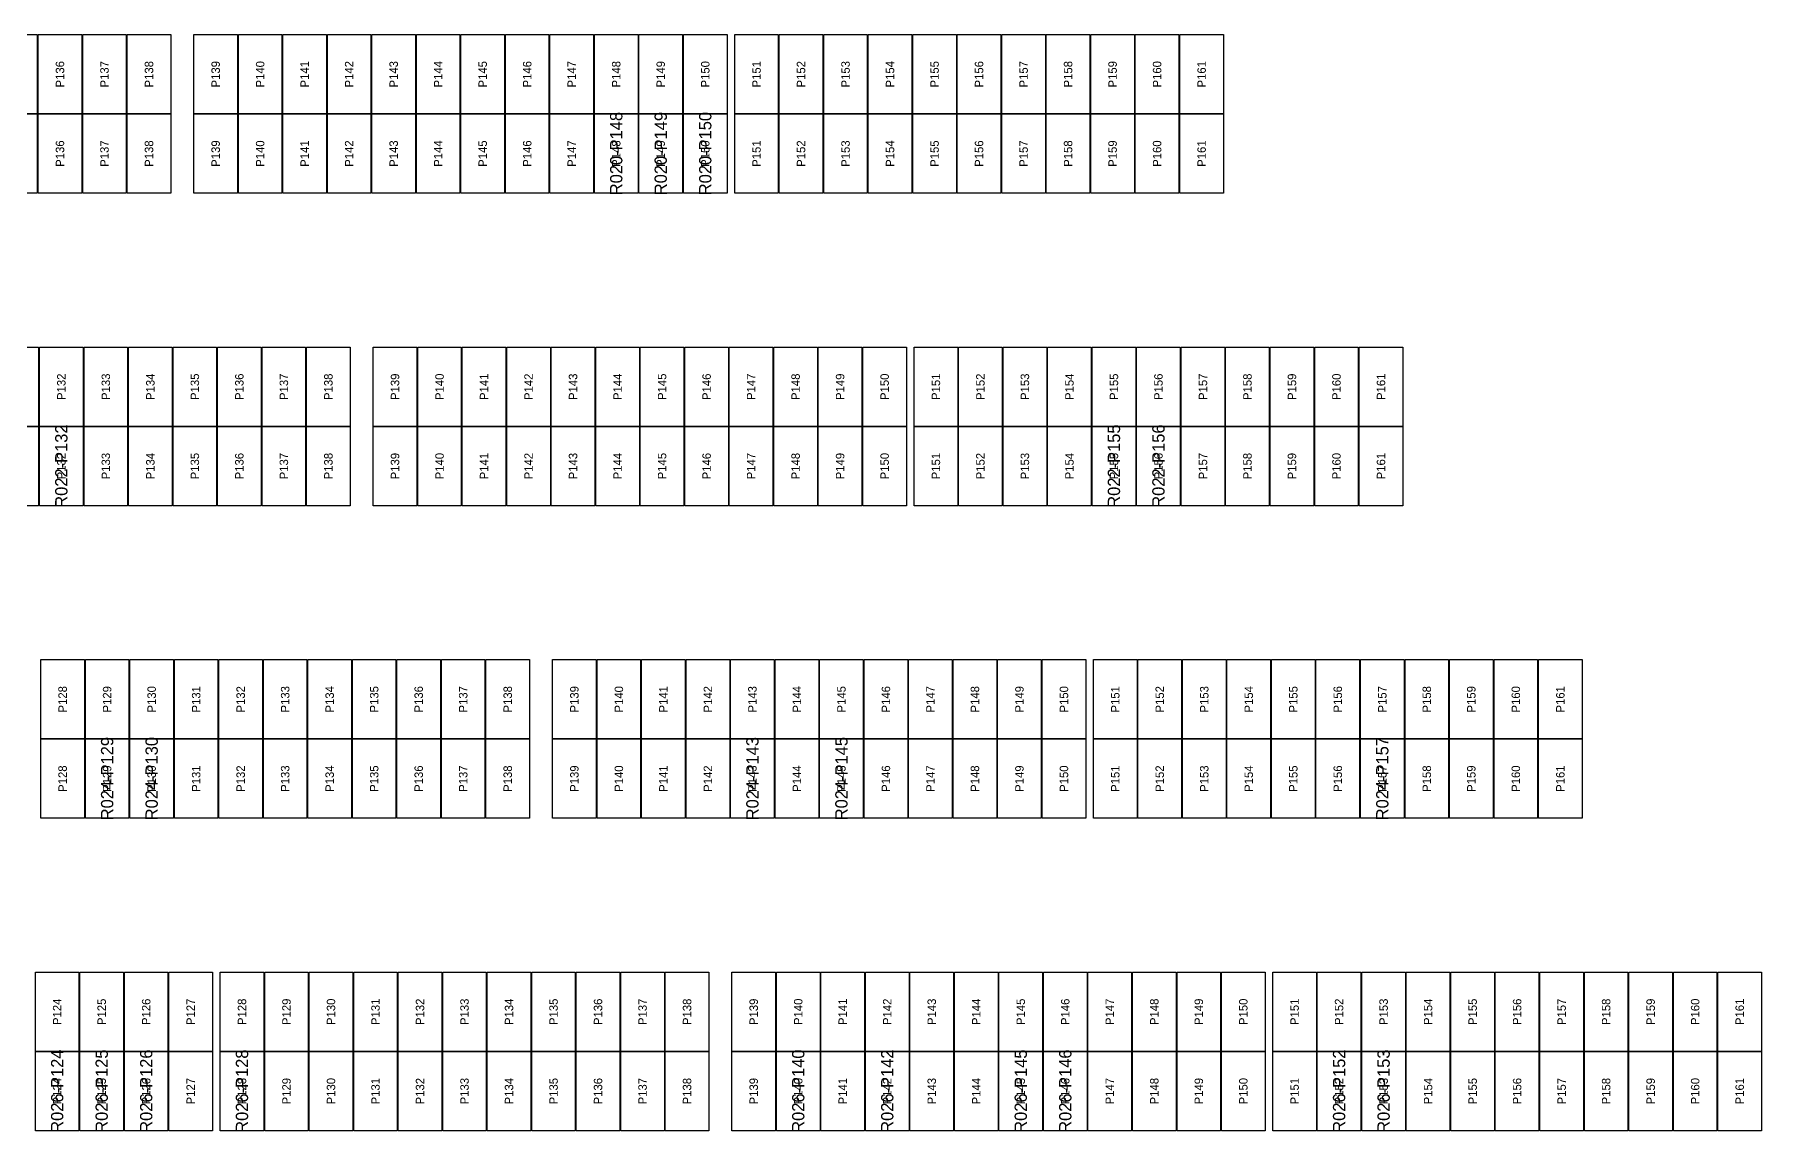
# Model space of a CAD drawing. Extents: x 296295 to 296770, y 651564 to 652121.
# Drawn here: x 296509.35 to 296554.28, y 652019.16 to 652047.68 of the extents above; entities that cross this region are included whole.
import ezdxf
from ezdxf.enums import TextEntityAlignment as Align

# ---------------------------------------------------------------- set-up
doc = ezdxf.new("R2010")
doc.units = 0

msp = doc.modelspace()

# ---------------------------------------------------------------- linework, layer by layer
at = {"layer": 'DEFECTIVE_PANELS'}
for points in [[(296523.914, 652045.614), (296525.048, 652045.614), (296525.048, 652043.551), (296523.914, 652043.551)], [(296525.072, 652045.614), (296526.206, 652045.614), (296526.206, 652043.551), (296525.072, 652043.551)], [(296526.23, 652045.614), (296527.364, 652045.614), (296527.364, 652043.551), (296526.23, 652043.551)], [(296509.477, 652037.488), (296510.611, 652037.488), (296510.611, 652035.425), (296509.477, 652035.425)], [(296536.863, 652037.488), (296537.997, 652037.488), (296537.997, 652035.425), (296536.863, 652035.425)], [(296538.021, 652037.488), (296539.155, 652037.488), (296539.155, 652035.425), (296538.021, 652035.425)], [(296510.669, 652029.362), (296511.803, 652029.362), (296511.803, 652027.299), (296510.669, 652027.299)], [(296511.827, 652029.362), (296512.961, 652029.362), (296512.961, 652027.299), (296511.827, 652027.299)], [(296527.457, 652029.362), (296528.591, 652029.362), (296528.591, 652027.299), (296527.457, 652027.299)], [(296529.773, 652029.362), (296530.907, 652029.362), (296530.907, 652027.299), (296529.773, 652027.299)], [(296543.845, 652029.362), (296544.979, 652029.362), (296544.979, 652027.299), (296543.845, 652027.299)], [(296509.369, 652021.236), (296510.503, 652021.236), (296510.503, 652019.173), (296509.369, 652019.173)], [(296510.527, 652021.236), (296511.661, 652021.236), (296511.661, 652019.173), (296510.527, 652019.173)], [(296511.685, 652021.236), (296512.819, 652021.236), (296512.819, 652019.173), (296511.685, 652019.173)], [(296514.177, 652021.236), (296515.311, 652021.236), (296515.311, 652019.173), (296514.177, 652019.173)], [(296528.649, 652021.236), (296529.783, 652021.236), (296529.783, 652019.173), (296528.649, 652019.173)], [(296530.965, 652021.236), (296532.099, 652021.236), (296532.099, 652019.173), (296530.965, 652019.173)], [(296534.439, 652021.236), (296535.573, 652021.236), (296535.573, 652019.173), (296534.439, 652019.173)], [(296535.597, 652021.236), (296536.731, 652021.236), (296536.731, 652019.173), (296535.597, 652019.173)], [(296542.721, 652021.236), (296543.855, 652021.236), (296543.855, 652019.173), (296542.721, 652019.173)], [(296543.879, 652021.236), (296545.013, 652021.236), (296545.013, 652019.173), (296543.879, 652019.173)]]:
    msp.add_lwpolyline(points, close=True, dxfattribs=at)
at = {"layer": 'PANELS_MASTER'}
for points in [[(296508.284, 652047.677), (296509.418, 652047.677), (296509.418, 652045.614), (296508.284, 652045.614)], [(296509.442, 652047.677), (296510.576, 652047.677), (296510.576, 652045.614), (296509.442, 652045.614)], [(296510.6, 652047.677), (296511.734, 652047.677), (296511.734, 652045.614), (296510.6, 652045.614)], [(296511.758, 652047.677), (296512.892, 652047.677), (296512.892, 652045.614), (296511.758, 652045.614)], [(296513.492, 652047.677), (296514.626, 652047.677), (296514.626, 652045.614), (296513.492, 652045.614)], [(296514.65, 652047.677), (296515.784, 652047.677), (296515.784, 652045.614), (296514.65, 652045.614)], [(296515.808, 652047.677), (296516.942, 652047.677), (296516.942, 652045.614), (296515.808, 652045.614)], [(296516.966, 652047.677), (296518.1, 652047.677), (296518.1, 652045.614), (296516.966, 652045.614)], [(296518.124, 652047.677), (296519.258, 652047.677), (296519.258, 652045.614), (296518.124, 652045.614)], [(296519.282, 652047.677), (296520.416, 652047.677), (296520.416, 652045.614), (296519.282, 652045.614)], [(296520.44, 652047.677), (296521.574, 652047.677), (296521.574, 652045.614), (296520.44, 652045.614)], [(296521.598, 652047.677), (296522.732, 652047.677), (296522.732, 652045.614), (296521.598, 652045.614)], [(296522.756, 652047.677), (296523.89, 652047.677), (296523.89, 652045.614), (296522.756, 652045.614)], [(296523.914, 652047.677), (296525.048, 652047.677), (296525.048, 652045.614), (296523.914, 652045.614)], [(296525.072, 652047.677), (296526.206, 652047.677), (296526.206, 652045.614), (296525.072, 652045.614)], [(296526.23, 652047.677), (296527.364, 652047.677), (296527.364, 652045.614), (296526.23, 652045.614)], [(296527.564, 652047.677), (296528.698, 652047.677), (296528.698, 652045.614), (296527.564, 652045.614)], [(296528.722, 652047.677), (296529.856, 652047.677), (296529.856, 652045.614), (296528.722, 652045.614)], [(296529.88, 652047.677), (296531.014, 652047.677), (296531.014, 652045.614), (296529.88, 652045.614)], [(296531.038, 652047.677), (296532.172, 652047.677), (296532.172, 652045.614), (296531.038, 652045.614)], [(296532.196, 652047.677), (296533.33, 652047.677), (296533.33, 652045.614), (296532.196, 652045.614)], [(296533.354, 652047.677), (296534.488, 652047.677), (296534.488, 652045.614), (296533.354, 652045.614)], [(296534.512, 652047.677), (296535.646, 652047.677), (296535.646, 652045.614), (296534.512, 652045.614)], [(296535.67, 652047.677), (296536.804, 652047.677), (296536.804, 652045.614), (296535.67, 652045.614)], [(296536.828, 652047.677), (296537.962, 652047.677), (296537.962, 652045.614), (296536.828, 652045.614)], [(296537.986, 652047.677), (296539.12, 652047.677), (296539.12, 652045.614), (296537.986, 652045.614)], [(296539.144, 652047.677), (296540.278, 652047.677), (296540.278, 652045.614), (296539.144, 652045.614)], [(296508.284, 652045.614), (296509.418, 652045.614), (296509.418, 652043.551), (296508.284, 652043.551)], [(296509.442, 652045.614), (296510.576, 652045.614), (296510.576, 652043.551), (296509.442, 652043.551)], [(296510.6, 652045.614), (296511.734, 652045.614), (296511.734, 652043.551), (296510.6, 652043.551)], [(296511.758, 652045.614), (296512.892, 652045.614), (296512.892, 652043.551), (296511.758, 652043.551)], [(296513.492, 652045.614), (296514.626, 652045.614), (296514.626, 652043.551), (296513.492, 652043.551)], [(296514.65, 652045.614), (296515.784, 652045.614), (296515.784, 652043.551), (296514.65, 652043.551)], [(296515.808, 652045.614), (296516.942, 652045.614), (296516.942, 652043.551), (296515.808, 652043.551)], [(296516.966, 652045.614), (296518.1, 652045.614), (296518.1, 652043.551), (296516.966, 652043.551)], [(296518.124, 652045.614), (296519.258, 652045.614), (296519.258, 652043.551), (296518.124, 652043.551)], [(296519.282, 652045.614), (296520.416, 652045.614), (296520.416, 652043.551), (296519.282, 652043.551)], [(296520.44, 652045.614), (296521.574, 652045.614), (296521.574, 652043.551), (296520.44, 652043.551)], [(296521.598, 652045.614), (296522.732, 652045.614), (296522.732, 652043.551), (296521.598, 652043.551)], [(296522.756, 652045.614), (296523.89, 652045.614), (296523.89, 652043.551), (296522.756, 652043.551)], [(296527.564, 652045.614), (296528.698, 652045.614), (296528.698, 652043.551), (296527.564, 652043.551)], [(296528.722, 652045.614), (296529.856, 652045.614), (296529.856, 652043.551), (296528.722, 652043.551)], [(296529.88, 652045.614), (296531.014, 652045.614), (296531.014, 652043.551), (296529.88, 652043.551)], [(296531.038, 652045.614), (296532.172, 652045.614), (296532.172, 652043.551), (296531.038, 652043.551)], [(296532.196, 652045.614), (296533.33, 652045.614), (296533.33, 652043.551), (296532.196, 652043.551)], [(296533.354, 652045.614), (296534.488, 652045.614), (296534.488, 652043.551), (296533.354, 652043.551)], [(296534.512, 652045.614), (296535.646, 652045.614), (296535.646, 652043.551), (296534.512, 652043.551)], [(296535.67, 652045.614), (296536.804, 652045.614), (296536.804, 652043.551), (296535.67, 652043.551)], [(296536.828, 652045.614), (296537.962, 652045.614), (296537.962, 652043.551), (296536.828, 652043.551)], [(296537.986, 652045.614), (296539.12, 652045.614), (296539.12, 652043.551), (296537.986, 652043.551)], [(296539.144, 652045.614), (296540.278, 652045.614), (296540.278, 652043.551), (296539.144, 652043.551)], [(296508.319, 652039.551), (296509.453, 652039.551), (296509.453, 652037.488), (296508.319, 652037.488)], [(296509.477, 652039.551), (296510.611, 652039.551), (296510.611, 652037.488), (296509.477, 652037.488)], [(296510.635, 652039.551), (296511.769, 652039.551), (296511.769, 652037.488), (296510.635, 652037.488)], [(296511.793, 652039.551), (296512.927, 652039.551), (296512.927, 652037.488), (296511.793, 652037.488)], [(296512.951, 652039.551), (296514.085, 652039.551), (296514.085, 652037.488), (296512.951, 652037.488)], [(296514.109, 652039.551), (296515.243, 652039.551), (296515.243, 652037.488), (296514.109, 652037.488)], [(296515.267, 652039.551), (296516.401, 652039.551), (296516.401, 652037.488), (296515.267, 652037.488)], [(296516.425, 652039.551), (296517.559, 652039.551), (296517.559, 652037.488), (296516.425, 652037.488)], [(296518.159, 652039.551), (296519.293, 652039.551), (296519.293, 652037.488), (296518.159, 652037.488)], [(296519.317, 652039.551), (296520.451, 652039.551), (296520.451, 652037.488), (296519.317, 652037.488)], [(296520.475, 652039.551), (296521.609, 652039.551), (296521.609, 652037.488), (296520.475, 652037.488)], [(296521.633, 652039.551), (296522.767, 652039.551), (296522.767, 652037.488), (296521.633, 652037.488)], [(296522.791, 652039.551), (296523.925, 652039.551), (296523.925, 652037.488), (296522.791, 652037.488)], [(296523.949, 652039.551), (296525.083, 652039.551), (296525.083, 652037.488), (296523.949, 652037.488)], [(296525.107, 652039.551), (296526.241, 652039.551), (296526.241, 652037.488), (296525.107, 652037.488)], [(296526.265, 652039.551), (296527.399, 652039.551), (296527.399, 652037.488), (296526.265, 652037.488)], [(296527.423, 652039.551), (296528.557, 652039.551), (296528.557, 652037.488), (296527.423, 652037.488)], [(296528.581, 652039.551), (296529.715, 652039.551), (296529.715, 652037.488), (296528.581, 652037.488)], [(296529.739, 652039.551), (296530.873, 652039.551), (296530.873, 652037.488), (296529.739, 652037.488)], [(296530.897, 652039.551), (296532.031, 652039.551), (296532.031, 652037.488), (296530.897, 652037.488)], [(296532.231, 652039.551), (296533.365, 652039.551), (296533.365, 652037.488), (296532.231, 652037.488)], [(296533.389, 652039.551), (296534.523, 652039.551), (296534.523, 652037.488), (296533.389, 652037.488)], [(296534.547, 652039.551), (296535.681, 652039.551), (296535.681, 652037.488), (296534.547, 652037.488)], [(296535.705, 652039.551), (296536.839, 652039.551), (296536.839, 652037.488), (296535.705, 652037.488)], [(296536.863, 652039.551), (296537.997, 652039.551), (296537.997, 652037.488), (296536.863, 652037.488)], [(296538.021, 652039.551), (296539.155, 652039.551), (296539.155, 652037.488), (296538.021, 652037.488)], [(296539.179, 652039.551), (296540.313, 652039.551), (296540.313, 652037.488), (296539.179, 652037.488)], [(296540.337, 652039.551), (296541.471, 652039.551), (296541.471, 652037.488), (296540.337, 652037.488)], [(296541.495, 652039.551), (296542.629, 652039.551), (296542.629, 652037.488), (296541.495, 652037.488)], [(296542.653, 652039.551), (296543.787, 652039.551), (296543.787, 652037.488), (296542.653, 652037.488)], [(296543.811, 652039.551), (296544.945, 652039.551), (296544.945, 652037.488), (296543.811, 652037.488)], [(296508.319, 652037.488), (296509.453, 652037.488), (296509.453, 652035.425), (296508.319, 652035.425)], [(296510.635, 652037.488), (296511.769, 652037.488), (296511.769, 652035.425), (296510.635, 652035.425)], [(296511.793, 652037.488), (296512.927, 652037.488), (296512.927, 652035.425), (296511.793, 652035.425)], [(296512.951, 652037.488), (296514.085, 652037.488), (296514.085, 652035.425), (296512.951, 652035.425)], [(296514.109, 652037.488), (296515.243, 652037.488), (296515.243, 652035.425), (296514.109, 652035.425)], [(296515.267, 652037.488), (296516.401, 652037.488), (296516.401, 652035.425), (296515.267, 652035.425)], [(296516.425, 652037.488), (296517.559, 652037.488), (296517.559, 652035.425), (296516.425, 652035.425)], [(296518.159, 652037.488), (296519.293, 652037.488), (296519.293, 652035.425), (296518.159, 652035.425)], [(296519.317, 652037.488), (296520.451, 652037.488), (296520.451, 652035.425), (296519.317, 652035.425)], [(296520.475, 652037.488), (296521.609, 652037.488), (296521.609, 652035.425), (296520.475, 652035.425)], [(296521.633, 652037.488), (296522.767, 652037.488), (296522.767, 652035.425), (296521.633, 652035.425)], [(296522.791, 652037.488), (296523.925, 652037.488), (296523.925, 652035.425), (296522.791, 652035.425)], [(296523.949, 652037.488), (296525.083, 652037.488), (296525.083, 652035.425), (296523.949, 652035.425)], [(296525.107, 652037.488), (296526.241, 652037.488), (296526.241, 652035.425), (296525.107, 652035.425)], [(296526.265, 652037.488), (296527.399, 652037.488), (296527.399, 652035.425), (296526.265, 652035.425)], [(296527.423, 652037.488), (296528.557, 652037.488), (296528.557, 652035.425), (296527.423, 652035.425)], [(296528.581, 652037.488), (296529.715, 652037.488), (296529.715, 652035.425), (296528.581, 652035.425)], [(296529.739, 652037.488), (296530.873, 652037.488), (296530.873, 652035.425), (296529.739, 652035.425)], [(296530.897, 652037.488), (296532.031, 652037.488), (296532.031, 652035.425), (296530.897, 652035.425)], [(296532.231, 652037.488), (296533.365, 652037.488), (296533.365, 652035.425), (296532.231, 652035.425)], [(296533.389, 652037.488), (296534.523, 652037.488), (296534.523, 652035.425), (296533.389, 652035.425)], [(296534.547, 652037.488), (296535.681, 652037.488), (296535.681, 652035.425), (296534.547, 652035.425)], [(296535.705, 652037.488), (296536.839, 652037.488), (296536.839, 652035.425), (296535.705, 652035.425)], [(296539.179, 652037.488), (296540.313, 652037.488), (296540.313, 652035.425), (296539.179, 652035.425)], [(296540.337, 652037.488), (296541.471, 652037.488), (296541.471, 652035.425), (296540.337, 652035.425)], [(296541.495, 652037.488), (296542.629, 652037.488), (296542.629, 652035.425), (296541.495, 652035.425)], [(296542.653, 652037.488), (296543.787, 652037.488), (296543.787, 652035.425), (296542.653, 652035.425)], [(296543.811, 652037.488), (296544.945, 652037.488), (296544.945, 652035.425), (296543.811, 652035.425)], [(296509.511, 652031.425), (296510.645, 652031.425), (296510.645, 652029.362), (296509.511, 652029.362)], [(296510.669, 652031.425), (296511.803, 652031.425), (296511.803, 652029.362), (296510.669, 652029.362)], [(296511.827, 652031.425), (296512.961, 652031.425), (296512.961, 652029.362), (296511.827, 652029.362)], [(296512.985, 652031.425), (296514.119, 652031.425), (296514.119, 652029.362), (296512.985, 652029.362)], [(296514.143, 652031.425), (296515.277, 652031.425), (296515.277, 652029.362), (296514.143, 652029.362)], [(296515.301, 652031.425), (296516.435, 652031.425), (296516.435, 652029.362), (296515.301, 652029.362)], [(296516.459, 652031.425), (296517.593, 652031.425), (296517.593, 652029.362), (296516.459, 652029.362)], [(296517.617, 652031.425), (296518.751, 652031.425), (296518.751, 652029.362), (296517.617, 652029.362)], [(296518.775, 652031.425), (296519.909, 652031.425), (296519.909, 652029.362), (296518.775, 652029.362)], [(296519.933, 652031.425), (296521.067, 652031.425), (296521.067, 652029.362), (296519.933, 652029.362)], [(296521.091, 652031.425), (296522.225, 652031.425), (296522.225, 652029.362), (296521.091, 652029.362)], [(296522.825, 652031.425), (296523.959, 652031.425), (296523.959, 652029.362), (296522.825, 652029.362)], [(296523.983, 652031.425), (296525.117, 652031.425), (296525.117, 652029.362), (296523.983, 652029.362)], [(296525.141, 652031.425), (296526.275, 652031.425), (296526.275, 652029.362), (296525.141, 652029.362)], [(296526.299, 652031.425), (296527.433, 652031.425), (296527.433, 652029.362), (296526.299, 652029.362)], [(296527.457, 652031.425), (296528.591, 652031.425), (296528.591, 652029.362), (296527.457, 652029.362)], [(296528.615, 652031.425), (296529.749, 652031.425), (296529.749, 652029.362), (296528.615, 652029.362)], [(296529.773, 652031.425), (296530.907, 652031.425), (296530.907, 652029.362), (296529.773, 652029.362)], [(296530.931, 652031.425), (296532.065, 652031.425), (296532.065, 652029.362), (296530.931, 652029.362)], [(296532.089, 652031.425), (296533.223, 652031.425), (296533.223, 652029.362), (296532.089, 652029.362)], [(296533.247, 652031.425), (296534.381, 652031.425), (296534.381, 652029.362), (296533.247, 652029.362)], [(296534.405, 652031.425), (296535.539, 652031.425), (296535.539, 652029.362), (296534.405, 652029.362)], [(296535.563, 652031.425), (296536.697, 652031.425), (296536.697, 652029.362), (296535.563, 652029.362)], [(296536.897, 652031.425), (296538.031, 652031.425), (296538.031, 652029.362), (296536.897, 652029.362)], [(296538.055, 652031.425), (296539.189, 652031.425), (296539.189, 652029.362), (296538.055, 652029.362)], [(296539.213, 652031.425), (296540.347, 652031.425), (296540.347, 652029.362), (296539.213, 652029.362)], [(296540.371, 652031.425), (296541.505, 652031.425), (296541.505, 652029.362), (296540.371, 652029.362)], [(296541.529, 652031.425), (296542.663, 652031.425), (296542.663, 652029.362), (296541.529, 652029.362)], [(296542.687, 652031.425), (296543.821, 652031.425), (296543.821, 652029.362), (296542.687, 652029.362)], [(296543.845, 652031.425), (296544.979, 652031.425), (296544.979, 652029.362), (296543.845, 652029.362)], [(296545.003, 652031.425), (296546.137, 652031.425), (296546.137, 652029.362), (296545.003, 652029.362)], [(296546.161, 652031.425), (296547.295, 652031.425), (296547.295, 652029.362), (296546.161, 652029.362)], [(296547.319, 652031.425), (296548.453, 652031.425), (296548.453, 652029.362), (296547.319, 652029.362)], [(296548.477, 652031.425), (296549.611, 652031.425), (296549.611, 652029.362), (296548.477, 652029.362)], [(296509.511, 652029.362), (296510.645, 652029.362), (296510.645, 652027.299), (296509.511, 652027.299)], [(296512.985, 652029.362), (296514.119, 652029.362), (296514.119, 652027.299), (296512.985, 652027.299)], [(296514.143, 652029.362), (296515.277, 652029.362), (296515.277, 652027.299), (296514.143, 652027.299)], [(296515.301, 652029.362), (296516.435, 652029.362), (296516.435, 652027.299), (296515.301, 652027.299)], [(296516.459, 652029.362), (296517.593, 652029.362), (296517.593, 652027.299), (296516.459, 652027.299)], [(296517.617, 652029.362), (296518.751, 652029.362), (296518.751, 652027.299), (296517.617, 652027.299)], [(296518.775, 652029.362), (296519.909, 652029.362), (296519.909, 652027.299), (296518.775, 652027.299)], [(296519.933, 652029.362), (296521.067, 652029.362), (296521.067, 652027.299), (296519.933, 652027.299)], [(296521.091, 652029.362), (296522.225, 652029.362), (296522.225, 652027.299), (296521.091, 652027.299)], [(296522.825, 652029.362), (296523.959, 652029.362), (296523.959, 652027.299), (296522.825, 652027.299)], [(296523.983, 652029.362), (296525.117, 652029.362), (296525.117, 652027.299), (296523.983, 652027.299)], [(296525.141, 652029.362), (296526.275, 652029.362), (296526.275, 652027.299), (296525.141, 652027.299)], [(296526.299, 652029.362), (296527.433, 652029.362), (296527.433, 652027.299), (296526.299, 652027.299)], [(296528.615, 652029.362), (296529.749, 652029.362), (296529.749, 652027.299), (296528.615, 652027.299)], [(296530.931, 652029.362), (296532.065, 652029.362), (296532.065, 652027.299), (296530.931, 652027.299)], [(296532.089, 652029.362), (296533.223, 652029.362), (296533.223, 652027.299), (296532.089, 652027.299)], [(296533.247, 652029.362), (296534.381, 652029.362), (296534.381, 652027.299), (296533.247, 652027.299)], [(296534.405, 652029.362), (296535.539, 652029.362), (296535.539, 652027.299), (296534.405, 652027.299)], [(296535.563, 652029.362), (296536.697, 652029.362), (296536.697, 652027.299), (296535.563, 652027.299)], [(296536.897, 652029.362), (296538.031, 652029.362), (296538.031, 652027.299), (296536.897, 652027.299)], [(296538.055, 652029.362), (296539.189, 652029.362), (296539.189, 652027.299), (296538.055, 652027.299)], [(296539.213, 652029.362), (296540.347, 652029.362), (296540.347, 652027.299), (296539.213, 652027.299)], [(296540.371, 652029.362), (296541.505, 652029.362), (296541.505, 652027.299), (296540.371, 652027.299)], [(296541.529, 652029.362), (296542.663, 652029.362), (296542.663, 652027.299), (296541.529, 652027.299)], [(296542.687, 652029.362), (296543.821, 652029.362), (296543.821, 652027.299), (296542.687, 652027.299)], [(296545.003, 652029.362), (296546.137, 652029.362), (296546.137, 652027.299), (296545.003, 652027.299)], [(296546.161, 652029.362), (296547.295, 652029.362), (296547.295, 652027.299), (296546.161, 652027.299)], [(296547.319, 652029.362), (296548.453, 652029.362), (296548.453, 652027.299), (296547.319, 652027.299)], [(296548.477, 652029.362), (296549.611, 652029.362), (296549.611, 652027.299), (296548.477, 652027.299)], [(296509.369, 652023.299), (296510.503, 652023.299), (296510.503, 652021.236), (296509.369, 652021.236)], [(296510.527, 652023.299), (296511.661, 652023.299), (296511.661, 652021.236), (296510.527, 652021.236)], [(296511.685, 652023.299), (296512.819, 652023.299), (296512.819, 652021.236), (296511.685, 652021.236)], [(296512.843, 652023.299), (296513.977, 652023.299), (296513.977, 652021.236), (296512.843, 652021.236)], [(296514.177, 652023.299), (296515.311, 652023.299), (296515.311, 652021.236), (296514.177, 652021.236)], [(296515.335, 652023.299), (296516.469, 652023.299), (296516.469, 652021.236), (296515.335, 652021.236)], [(296516.493, 652023.299), (296517.627, 652023.299), (296517.627, 652021.236), (296516.493, 652021.236)], [(296517.651, 652023.299), (296518.785, 652023.299), (296518.785, 652021.236), (296517.651, 652021.236)], [(296518.809, 652023.299), (296519.943, 652023.299), (296519.943, 652021.236), (296518.809, 652021.236)], [(296519.967, 652023.299), (296521.101, 652023.299), (296521.101, 652021.236), (296519.967, 652021.236)], [(296521.125, 652023.299), (296522.259, 652023.299), (296522.259, 652021.236), (296521.125, 652021.236)], [(296522.283, 652023.299), (296523.417, 652023.299), (296523.417, 652021.236), (296522.283, 652021.236)], [(296523.441, 652023.299), (296524.575, 652023.299), (296524.575, 652021.236), (296523.441, 652021.236)], [(296524.599, 652023.299), (296525.733, 652023.299), (296525.733, 652021.236), (296524.599, 652021.236)], [(296525.757, 652023.299), (296526.891, 652023.299), (296526.891, 652021.236), (296525.757, 652021.236)], [(296527.491, 652023.299), (296528.625, 652023.299), (296528.625, 652021.236), (296527.491, 652021.236)], [(296528.649, 652023.299), (296529.783, 652023.299), (296529.783, 652021.236), (296528.649, 652021.236)], [(296529.807, 652023.299), (296530.941, 652023.299), (296530.941, 652021.236), (296529.807, 652021.236)], [(296530.965, 652023.299), (296532.099, 652023.299), (296532.099, 652021.236), (296530.965, 652021.236)], [(296532.123, 652023.299), (296533.257, 652023.299), (296533.257, 652021.236), (296532.123, 652021.236)], [(296533.281, 652023.299), (296534.415, 652023.299), (296534.415, 652021.236), (296533.281, 652021.236)], [(296534.439, 652023.299), (296535.573, 652023.299), (296535.573, 652021.236), (296534.439, 652021.236)], [(296535.597, 652023.299), (296536.731, 652023.299), (296536.731, 652021.236), (296535.597, 652021.236)], [(296536.755, 652023.299), (296537.889, 652023.299), (296537.889, 652021.236), (296536.755, 652021.236)], [(296537.913, 652023.299), (296539.047, 652023.299), (296539.047, 652021.236), (296537.913, 652021.236)], [(296539.071, 652023.299), (296540.205, 652023.299), (296540.205, 652021.236), (296539.071, 652021.236)], [(296540.229, 652023.299), (296541.363, 652023.299), (296541.363, 652021.236), (296540.229, 652021.236)], [(296541.563, 652023.299), (296542.697, 652023.299), (296542.697, 652021.236), (296541.563, 652021.236)], [(296542.721, 652023.299), (296543.855, 652023.299), (296543.855, 652021.236), (296542.721, 652021.236)], [(296543.879, 652023.299), (296545.013, 652023.299), (296545.013, 652021.236), (296543.879, 652021.236)], [(296545.037, 652023.299), (296546.171, 652023.299), (296546.171, 652021.236), (296545.037, 652021.236)], [(296546.195, 652023.299), (296547.329, 652023.299), (296547.329, 652021.236), (296546.195, 652021.236)], [(296547.353, 652023.299), (296548.487, 652023.299), (296548.487, 652021.236), (296547.353, 652021.236)], [(296548.511, 652023.299), (296549.645, 652023.299), (296549.645, 652021.236), (296548.511, 652021.236)], [(296549.669, 652023.299), (296550.803, 652023.299), (296550.803, 652021.236), (296549.669, 652021.236)], [(296550.827, 652023.299), (296551.961, 652023.299), (296551.961, 652021.236), (296550.827, 652021.236)], [(296551.985, 652023.299), (296553.119, 652023.299), (296553.119, 652021.236), (296551.985, 652021.236)], [(296553.143, 652023.299), (296554.277, 652023.299), (296554.277, 652021.236), (296553.143, 652021.236)], [(296512.843, 652021.236), (296513.977, 652021.236), (296513.977, 652019.173), (296512.843, 652019.173)], [(296515.335, 652021.236), (296516.469, 652021.236), (296516.469, 652019.173), (296515.335, 652019.173)], [(296516.493, 652021.236), (296517.627, 652021.236), (296517.627, 652019.173), (296516.493, 652019.173)], [(296517.651, 652021.236), (296518.785, 652021.236), (296518.785, 652019.173), (296517.651, 652019.173)], [(296518.809, 652021.236), (296519.943, 652021.236), (296519.943, 652019.173), (296518.809, 652019.173)], [(296519.967, 652021.236), (296521.101, 652021.236), (296521.101, 652019.173), (296519.967, 652019.173)], [(296521.125, 652021.236), (296522.259, 652021.236), (296522.259, 652019.173), (296521.125, 652019.173)], [(296522.283, 652021.236), (296523.417, 652021.236), (296523.417, 652019.173), (296522.283, 652019.173)], [(296523.441, 652021.236), (296524.575, 652021.236), (296524.575, 652019.173), (296523.441, 652019.173)], [(296524.599, 652021.236), (296525.733, 652021.236), (296525.733, 652019.173), (296524.599, 652019.173)], [(296525.757, 652021.236), (296526.891, 652021.236), (296526.891, 652019.173), (296525.757, 652019.173)], [(296527.491, 652021.236), (296528.625, 652021.236), (296528.625, 652019.173), (296527.491, 652019.173)], [(296529.807, 652021.236), (296530.941, 652021.236), (296530.941, 652019.173), (296529.807, 652019.173)], [(296532.123, 652021.236), (296533.257, 652021.236), (296533.257, 652019.173), (296532.123, 652019.173)], [(296533.281, 652021.236), (296534.415, 652021.236), (296534.415, 652019.173), (296533.281, 652019.173)], [(296536.755, 652021.236), (296537.889, 652021.236), (296537.889, 652019.173), (296536.755, 652019.173)], [(296537.913, 652021.236), (296539.047, 652021.236), (296539.047, 652019.173), (296537.913, 652019.173)], [(296539.071, 652021.236), (296540.205, 652021.236), (296540.205, 652019.173), (296539.071, 652019.173)], [(296540.229, 652021.236), (296541.363, 652021.236), (296541.363, 652019.173), (296540.229, 652019.173)], [(296541.563, 652021.236), (296542.697, 652021.236), (296542.697, 652019.173), (296541.563, 652019.173)], [(296545.037, 652021.236), (296546.171, 652021.236), (296546.171, 652019.173), (296545.037, 652019.173)], [(296546.195, 652021.236), (296547.329, 652021.236), (296547.329, 652019.173), (296546.195, 652019.173)], [(296547.353, 652021.236), (296548.487, 652021.236), (296548.487, 652019.173), (296547.353, 652019.173)], [(296548.511, 652021.236), (296549.645, 652021.236), (296549.645, 652019.173), (296548.511, 652019.173)], [(296549.669, 652021.236), (296550.803, 652021.236), (296550.803, 652019.173), (296549.669, 652019.173)], [(296550.827, 652021.236), (296551.961, 652021.236), (296551.961, 652019.173), (296550.827, 652019.173)], [(296551.985, 652021.236), (296553.119, 652021.236), (296553.119, 652019.173), (296551.985, 652019.173)], [(296553.143, 652021.236), (296554.277, 652021.236), (296554.277, 652019.173), (296553.143, 652019.173)]]:
    msp.add_lwpolyline(points, close=True, dxfattribs=at)

# ---------------------------------------------------------------- texts
at = {"layer": 'DEFECT_LABELS'}
for s, p in [('R020-P148', (296524.481, 652044.582)), ('R020-P149', (296525.639, 652044.582)), ('R020-P150', (296526.797, 652044.582)), ('R022-P132', (296510.044, 652036.456)), ('R022-P155', (296537.43, 652036.456)), ('R022-P156', (296538.588, 652036.456)), ('R024-P129', (296511.236, 652028.33)), ('R024-P130', (296512.394, 652028.33)), ('R024-P143', (296528.024, 652028.33)), ('R024-P145', (296530.34, 652028.33)), ('R024-P157', (296544.412, 652028.33)), ('R026-P124', (296509.936, 652020.204)), ('R026-P125', (296511.094, 652020.204)), ('R026-P126', (296512.252, 652020.204)), ('R026-P128', (296514.744, 652020.204)), ('R026-P140', (296529.216, 652020.204)), ('R026-P142', (296531.532, 652020.204)), ('R026-P145', (296535.006, 652020.204)), ('R026-P146', (296536.164, 652020.204)), ('R026-P152', (296543.288, 652020.204)), ('R026-P153', (296544.446, 652020.204))]:
    msp.add_text(s, height=0.32, rotation=90, dxfattribs=at).set_placement(p, align=Align.MIDDLE_CENTER)
at = {"layer": 'PANEL_POSITION'}
for s, p in [('P136', (296510.009, 652046.645)), ('P137', (296511.167, 652046.645)), ('P138', (296512.325, 652046.645)), ('P139', (296514.059, 652046.645)), ('P140', (296515.217, 652046.645)), ('P141', (296516.375, 652046.645)), ('P142', (296517.533, 652046.645)), ('P143', (296518.691, 652046.645)), ('P144', (296519.849, 652046.645)), ('P145', (296521.007, 652046.645)), ('P146', (296522.165, 652046.645)), ('P147', (296523.323, 652046.645)), ('P148', (296524.481, 652046.645)), ('P149', (296525.639, 652046.645)), ('P150', (296526.797, 652046.645)), ('P151', (296528.131, 652046.645)), ('P152', (296529.289, 652046.645)), ('P153', (296530.447, 652046.645)), ('P154', (296531.605, 652046.645)), ('P155', (296532.763, 652046.645)), ('P156', (296533.921, 652046.645)), ('P157', (296535.079, 652046.645)), ('P158', (296536.237, 652046.645)), ('P159', (296537.395, 652046.645)), ('P160', (296538.553, 652046.645)), ('P161', (296539.711, 652046.645)), ('P136', (296510.009, 652044.582)), ('P137', (296511.167, 652044.582)), ('P138', (296512.325, 652044.582)), ('P139', (296514.059, 652044.582)), ('P140', (296515.217, 652044.582)), ('P141', (296516.375, 652044.582)), ('P142', (296517.533, 652044.582)), ('P143', (296518.691, 652044.582)), ('P144', (296519.849, 652044.582)), ('P145', (296521.007, 652044.582)), ('P146', (296522.165, 652044.582)), ('P147', (296523.323, 652044.582)), ('P148', (296524.481, 652044.582)), ('P149', (296525.639, 652044.582)), ('P150', (296526.797, 652044.582)), ('P151', (296528.131, 652044.582)), ('P152', (296529.289, 652044.582)), ('P153', (296530.447, 652044.582)), ('P154', (296531.605, 652044.582)), ('P155', (296532.763, 652044.582)), ('P156', (296533.921, 652044.582)), ('P157', (296535.079, 652044.582)), ('P158', (296536.237, 652044.582)), ('P159', (296537.395, 652044.582)), ('P160', (296538.553, 652044.582)), ('P161', (296539.711, 652044.582)), ('P132', (296510.044, 652038.519)), ('P133', (296511.202, 652038.519)), ('P134', (296512.36, 652038.519)), ('P135', (296513.518, 652038.519)), ('P136', (296514.676, 652038.519)), ('P137', (296515.834, 652038.519)), ('P138', (296516.992, 652038.519)), ('P139', (296518.726, 652038.519)), ('P140', (296519.884, 652038.519)), ('P141', (296521.042, 652038.519)), ('P142', (296522.2, 652038.519)), ('P143', (296523.358, 652038.519)), ('P144', (296524.516, 652038.519)), ('P145', (296525.674, 652038.519)), ('P146', (296526.832, 652038.519)), ('P147', (296527.99, 652038.519)), ('P148', (296529.148, 652038.519)), ('P149', (296530.306, 652038.519)), ('P150', (296531.464, 652038.519)), ('P151', (296532.798, 652038.519)), ('P152', (296533.956, 652038.519)), ('P153', (296535.114, 652038.519)), ('P154', (296536.272, 652038.519)), ('P155', (296537.43, 652038.519)), ('P156', (296538.588, 652038.519)), ('P157', (296539.746, 652038.519)), ('P158', (296540.904, 652038.519)), ('P159', (296542.062, 652038.519)), ('P160', (296543.22, 652038.519)), ('P161', (296544.378, 652038.519)), ('P132', (296510.044, 652036.456)), ('P133', (296511.202, 652036.456)), ('P134', (296512.36, 652036.456)), ('P135', (296513.518, 652036.456)), ('P136', (296514.676, 652036.456)), ('P137', (296515.834, 652036.456)), ('P138', (296516.992, 652036.456)), ('P139', (296518.726, 652036.456)), ('P140', (296519.884, 652036.456)), ('P141', (296521.042, 652036.456)), ('P142', (296522.2, 652036.456)), ('P143', (296523.358, 652036.456)), ('P144', (296524.516, 652036.456)), ('P145', (296525.674, 652036.456)), ('P146', (296526.832, 652036.456)), ('P147', (296527.99, 652036.456)), ('P148', (296529.148, 652036.456)), ('P149', (296530.306, 652036.456)), ('P150', (296531.464, 652036.456)), ('P151', (296532.798, 652036.456)), ('P152', (296533.956, 652036.456)), ('P153', (296535.114, 652036.456)), ('P154', (296536.272, 652036.456)), ('P155', (296537.43, 652036.456)), ('P156', (296538.588, 652036.456)), ('P157', (296539.746, 652036.456)), ('P158', (296540.904, 652036.456)), ('P159', (296542.062, 652036.456)), ('P160', (296543.22, 652036.456)), ('P161', (296544.378, 652036.456)), ('P128', (296510.078, 652030.393)), ('P129', (296511.236, 652030.393)), ('P130', (296512.394, 652030.393)), ('P131', (296513.552, 652030.393)), ('P132', (296514.71, 652030.393)), ('P133', (296515.868, 652030.393)), ('P134', (296517.026, 652030.393)), ('P135', (296518.184, 652030.393)), ('P136', (296519.342, 652030.393)), ('P137', (296520.5, 652030.393)), ('P138', (296521.658, 652030.393)), ('P139', (296523.392, 652030.393)), ('P140', (296524.55, 652030.393)), ('P141', (296525.708, 652030.393)), ('P142', (296526.866, 652030.393)), ('P143', (296528.024, 652030.393)), ('P144', (296529.182, 652030.393)), ('P145', (296530.34, 652030.393)), ('P146', (296531.498, 652030.393)), ('P147', (296532.656, 652030.393)), ('P148', (296533.814, 652030.393)), ('P149', (296534.972, 652030.393)), ('P150', (296536.13, 652030.393)), ('P151', (296537.464, 652030.393)), ('P152', (296538.622, 652030.393)), ('P153', (296539.78, 652030.393)), ('P154', (296540.938, 652030.393)), ('P155', (296542.096, 652030.393)), ('P156', (296543.254, 652030.393)), ('P157', (296544.412, 652030.393)), ('P158', (296545.57, 652030.393)), ('P159', (296546.728, 652030.393)), ('P160', (296547.886, 652030.393)), ('P161', (296549.044, 652030.393)), ('P128', (296510.078, 652028.33)), ('P129', (296511.236, 652028.33)), ('P130', (296512.394, 652028.33)), ('P131', (296513.552, 652028.33)), ('P132', (296514.71, 652028.33)), ('P133', (296515.868, 652028.33)), ('P134', (296517.026, 652028.33)), ('P135', (296518.184, 652028.33)), ('P136', (296519.342, 652028.33)), ('P137', (296520.5, 652028.33)), ('P138', (296521.658, 652028.33)), ('P139', (296523.392, 652028.33)), ('P140', (296524.55, 652028.33)), ('P141', (296525.708, 652028.33)), ('P142', (296526.866, 652028.33)), ('P143', (296528.024, 652028.33)), ('P144', (296529.182, 652028.33)), ('P145', (296530.34, 652028.33)), ('P146', (296531.498, 652028.33)), ('P147', (296532.656, 652028.33)), ('P148', (296533.814, 652028.33)), ('P149', (296534.972, 652028.33)), ('P150', (296536.13, 652028.33)), ('P151', (296537.464, 652028.33)), ('P152', (296538.622, 652028.33)), ('P153', (296539.78, 652028.33)), ('P154', (296540.938, 652028.33)), ('P155', (296542.096, 652028.33)), ('P156', (296543.254, 652028.33)), ('P157', (296544.412, 652028.33)), ('P158', (296545.57, 652028.33)), ('P159', (296546.728, 652028.33)), ('P160', (296547.886, 652028.33)), ('P161', (296549.044, 652028.33)), ('P124', (296509.936, 652022.267)), ('P125', (296511.094, 652022.267)), ('P126', (296512.252, 652022.267)), ('P127', (296513.41, 652022.267)), ('P128', (296514.744, 652022.267)), ('P129', (296515.902, 652022.267)), ('P130', (296517.06, 652022.267)), ('P131', (296518.218, 652022.267)), ('P132', (296519.376, 652022.267)), ('P133', (296520.534, 652022.267)), ('P134', (296521.692, 652022.267)), ('P135', (296522.85, 652022.267)), ('P136', (296524.008, 652022.267)), ('P137', (296525.166, 652022.267)), ('P138', (296526.324, 652022.267)), ('P139', (296528.058, 652022.267)), ('P140', (296529.216, 652022.267)), ('P141', (296530.374, 652022.267)), ('P142', (296531.532, 652022.267)), ('P143', (296532.69, 652022.267)), ('P144', (296533.848, 652022.267)), ('P145', (296535.006, 652022.267)), ('P146', (296536.164, 652022.267)), ('P147', (296537.322, 652022.267)), ('P148', (296538.48, 652022.267)), ('P149', (296539.638, 652022.267)), ('P150', (296540.796, 652022.267)), ('P151', (296542.13, 652022.267)), ('P152', (296543.288, 652022.267)), ('P153', (296544.446, 652022.267)), ('P154', (296545.604, 652022.267)), ('P155', (296546.762, 652022.267)), ('P156', (296547.92, 652022.267)), ('P157', (296549.078, 652022.267)), ('P158', (296550.236, 652022.267)), ('P159', (296551.394, 652022.267)), ('P160', (296552.552, 652022.267)), ('P161', (296553.71, 652022.267)), ('P124', (296509.936, 652020.204)), ('P125', (296511.094, 652020.204)), ('P126', (296512.252, 652020.204)), ('P127', (296513.41, 652020.204)), ('P128', (296514.744, 652020.204)), ('P129', (296515.902, 652020.204)), ('P130', (296517.06, 652020.204)), ('P131', (296518.218, 652020.204)), ('P132', (296519.376, 652020.204)), ('P133', (296520.534, 652020.204)), ('P134', (296521.692, 652020.204)), ('P135', (296522.85, 652020.204)), ('P136', (296524.008, 652020.204)), ('P137', (296525.166, 652020.204)), ('P138', (296526.324, 652020.204)), ('P139', (296528.058, 652020.204)), ('P140', (296529.216, 652020.204)), ('P141', (296530.374, 652020.204)), ('P142', (296531.532, 652020.204)), ('P143', (296532.69, 652020.204)), ('P144', (296533.848, 652020.204)), ('P145', (296535.006, 652020.204)), ('P146', (296536.164, 652020.204)), ('P147', (296537.322, 652020.204)), ('P148', (296538.48, 652020.204)), ('P149', (296539.638, 652020.204)), ('P150', (296540.796, 652020.204)), ('P151', (296542.13, 652020.204)), ('P152', (296543.288, 652020.204)), ('P153', (296544.446, 652020.204)), ('P154', (296545.604, 652020.204)), ('P155', (296546.762, 652020.204)), ('P156', (296547.92, 652020.204)), ('P157', (296549.078, 652020.204)), ('P158', (296550.236, 652020.204)), ('P159', (296551.394, 652020.204)), ('P160', (296552.552, 652020.204)), ('P161', (296553.71, 652020.204))]:
    msp.add_text(s, height=0.22, rotation=90, dxfattribs=at).set_placement(p, align=Align.MIDDLE_CENTER)

doc.saveas('drawing.dxf')
